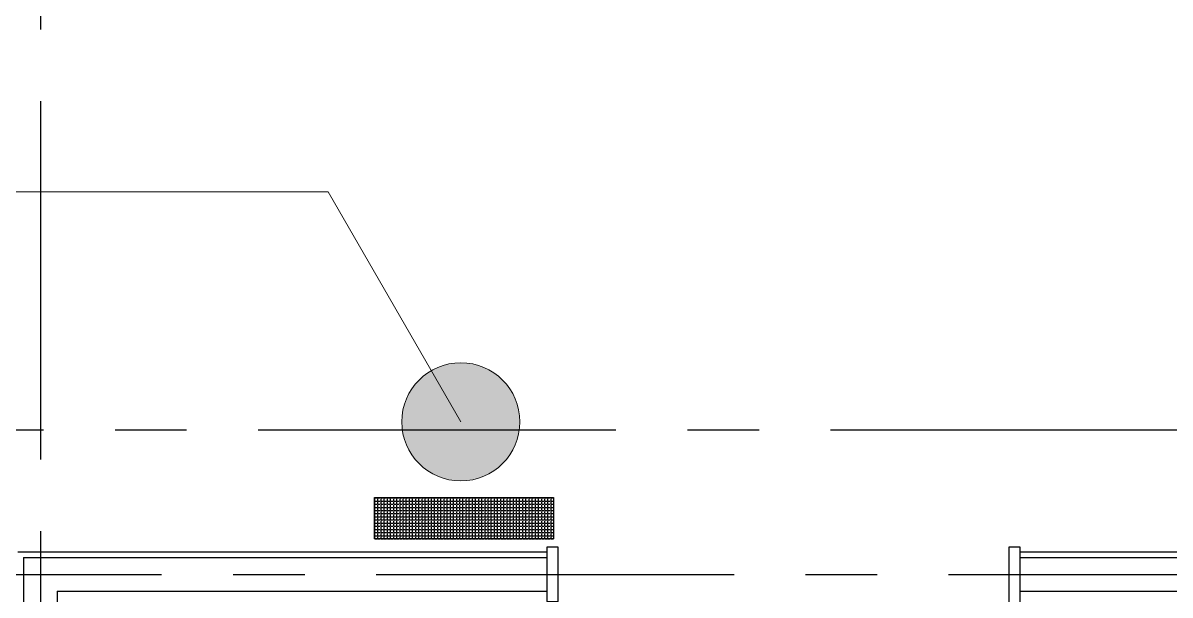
# Model space of a CAD drawing. Extents: x -119186 to 81195, y 1816 to 147180.
# Drawn here: x 24267 to 26812, y 35017 to 36285 of the extents above; entities that cross this region are included whole.
import ezdxf

# ---------------------------------------------------------------- set-up
doc = ezdxf.new("R2010")
doc.units = 0
doc.header["$LTSCALE"] = 12.7
doc.header["$MEASUREMENT"] = 0
doc.linetypes.add('CENTER', pattern=[2, 1.25, -0.25, 0.25, -0.25])
for name, color, linetype in [('A_建築（建具）', 2, 'CONTINUOUS'), ('A_建築（新設・仕上げ）', 2, 'CONTINUOUS'), ('A_建築（軽鉄下地）', 8, 'CONTINUOUS'), ('A_通り芯', 8, 'CENTER')]:
    doc.layers.add(name, color=color, linetype=linetype)
doc.layers.add('改修記述', color=1, linetype='CONTINUOUS', lineweight=9, true_color=0xff0000)
doc.layers.add('歩行者通路', color=1, linetype='CONTINUOUS', true_color=0xff0000)

msp = doc.modelspace()

# ---------------------------------------------------------------- hatches: boundary and pattern name
at = {"layer": '改修記述'}
h = msp.add_hatch(color=256, dxfattribs=at)
h.dxf.hatch_style = 1
h.paths.add_polyline_path([(25107.92, 35400.67, 1), (25369.77, 35400.67, 1)])
at = {"layer": '歩行者通路', "transparency": 33554687}
h = msp.add_hatch(dxfattribs=at)
h.set_pattern_fill('ANGLE', color=256)
h.set_pattern_definition([(0, (-49418.998, -7823.472), (0, 6.985), [5.08, -1.905]), (90, (-49418.998, -7823.472), (-6.985, 4e-16), [5.08, -1.905])])
h.paths.add_polyline_path([(25261.26, 35233.19), (25047.67, 35233.19), (25047.67, 35141.06), (25353.4, 35141.06)])
h.paths.add_polyline_path([(25444.67, 35191.21), (25402.68, 35233.19), (25261.26, 35233.19), (25353.4, 35141.06), (25444.67, 35141.06)])
h.paths.add_polyline_path([(25444.67, 35233.19), (25402.68, 35233.19), (25444.67, 35191.21)], flags=17)

# ---------------------------------------------------------------- linework, layer by layer
at = {"layer": 'A_建築（建具）'}
msp.add_lwpolyline([(25429.88, 35122.64), (25429.88, 35002.64), (25454.88, 35002.64), (25454.88, 35122.64)], close=True, dxfattribs=at)
msp.add_lwpolyline([(26479.88, 35062.64), (26479.88, 35122.64), (26454.88, 35122.64), (26454.88, 34941.14), (26479.88, 34941.14), (26479.88, 35062.64)], dxfattribs=at)
at = {"layer": 'A_建築（新設・仕上げ）'}
for p, q in [((24256.16, 35112.64), (25429.88, 35112.64)), ((26479.88, 35112.64), (27484.16, 35112.64))]:
    msp.add_line(p, q, dxfattribs=at)
at = {"layer": 'A_建築（軽鉄下地）', "color": 8, "ltscale": 50}
for p, q in [((24268.66, 35100.14), (25429.88, 35100.14)), ((24268.66, 35100.14), (24268.66, 32357.64)), ((26479.88, 35100.14), (27484.16, 35100.14)), ((24343.66, 35025.14), (25429.88, 35025.14)), ((24343.66, 35025.14), (24343.66, 32357.64)), ((26479.88, 35025.14), (27484.16, 35025.14))]:
    msp.add_line(p, q, dxfattribs=at)
at = {"layer": 'A_通り芯', "color": 8, "ltscale": 50}
for p, q in [((24306.16, 51351.05), (24306.16, 14056.3)), ((15899.26, 35382.64), (35744.83, 35382.64)), ((23781.22, 35062.64), (31911.53, 35062.64))]:
    msp.add_line(p, q, dxfattribs=at)
at = {"layer": '改修記述'}
for p, q in [((24944.13, 35910.63), (11846.12, 35910.63)), ((25238.84, 35400.67), (24944.57, 35910.38))]:
    msp.add_line(p, q, dxfattribs=at)
msp.add_circle((25238.84, 35400.67), 130.92, dxfattribs=at)
msp.add_arc((24944.13, 35910.13), 0.5, 30, 90, dxfattribs=at)
at = {"layer": '歩行者通路'}
msp.add_lwpolyline([(25047.67, 35233.19), (25444.67, 35233.19), (25444.67, 35141.06), (25047.67, 35141.06)], close=True, dxfattribs=at)

doc.saveas('drawing.dxf')
